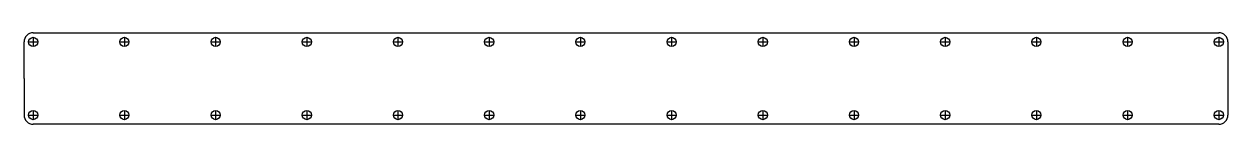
# Model space of a CAD drawing. Extents: x 0 to 792, y -30 to 30.
import ezdxf

# ---------------------------------------------------------------- set-up
doc = ezdxf.new("R2010")
doc.units = 0
doc.layers.add('Sketch', color=7, linetype='CONTINUOUS')

msp = doc.modelspace()

# ---------------------------------------------------------------- linework, layer by layer
at = {"layer": 'Sketch'}
for p, q in [((0, 0), (0, 24)), ((3, 24), (9, 24)), ((6, 30), (786, 30)), ((6, 27), (6, 21)), ((63, 24), (69, 24)), ((66, 27), (66, 21)), ((123, 24), (129, 24)), ((126, 27), (126, 21)), ((183, 24), (189, 24)), ((186, 27), (186, 21)), ((243, 24), (249, 24)), ((246, 27), (246, 21)), ((303, 24), (309, 24)), ((306, 27), (306, 21)), ((363, 24), (369, 24)), ((366, 27), (366, 21)), ((423, 24), (429, 24)), ((426, 27), (426, 21)), ((483, 24), (489, 24)), ((486, 27), (486, 21)), ((543, 24), (549, 24)), ((546, 27), (546, 21)), ((603, 24), (609, 24)), ((606, 27), (606, 21)), ((663, 24), (669, 24)), ((666, 27), (666, 21)), ((723, 24), (729, 24)), ((726, 27), (726, 21)), ((783, 24), (789, 24)), ((786, 27), (786, 21)), ((792, 24), (792, -24)), ((0, 0), (0, -24)), ((6, -21), (6, -27)), ((66, -21), (66, -27)), ((126, -21), (126, -27)), ((186, -21), (186, -27)), ((246, -21), (246, -27)), ((306, -21), (306, -27)), ((366, -21), (366, -27)), ((426, -21), (426, -27)), ((486, -21), (486, -27)), ((546, -21), (546, -27)), ((606, -21), (606, -27)), ((666, -21), (666, -27)), ((726, -21), (726, -27)), ((786, -21), (786, -27)), ((3, -24), (9, -24)), ((786, -30), (6, -30)), ((63, -24), (69, -24)), ((123, -24), (129, -24)), ((183, -24), (189, -24)), ((243, -24), (249, -24)), ((303, -24), (309, -24)), ((363, -24), (369, -24)), ((423, -24), (429, -24)), ((483, -24), (489, -24)), ((543, -24), (549, -24)), ((603, -24), (609, -24)), ((663, -24), (669, -24)), ((723, -24), (729, -24)), ((783, -24), (789, -24))]:
    msp.add_line(p, q, dxfattribs=at)
for centre in [(6, 24), (66, 24), (126, 24), (186, 24), (246, 24), (306, 24), (366, 24), (426, 24), (486, 24), (546, 24), (606, 24), (666, 24), (726, 24), (786, 24), (6, -24), (66, -24), (126, -24), (186, -24), (246, -24), (306, -24), (366, -24), (426, -24), (486, -24), (546, -24), (606, -24), (666, -24), (726, -24), (786, -24)]:
    msp.add_circle(centre, 3, dxfattribs=at)
for centre, start, end in [((6, 24), 90, 180), ((786, 24), 0.00009, 90), ((6, -24), 180, -90), ((786, -24), -90, 0)]:
    msp.add_arc(centre, 6, start, end, dxfattribs=at)

doc.saveas('drawing.dxf')
